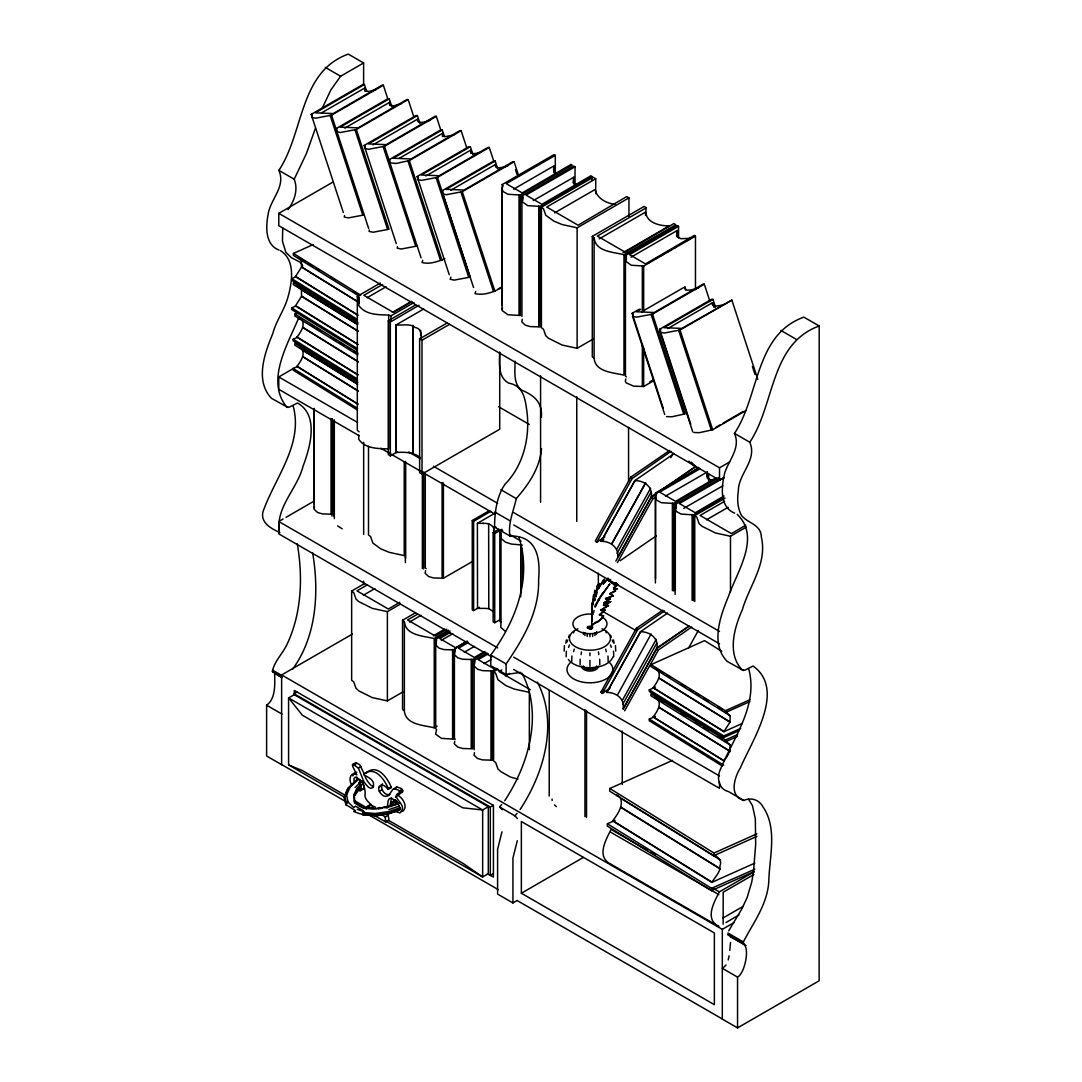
<?xml version="1.0" encoding="UTF-8"?>
<svg xmlns="http://www.w3.org/2000/svg" width="1082" height="1082" viewBox="0 0 1082 1082"><rect width="100%" height="100%" fill="white"/><g stroke="black" fill="none" stroke-linecap="round" stroke-linejoin="round"><path stroke-width="1.5" d="M363.606 84.707L363.606 62.959L348.269 54.1C299.011 71.899 304.042 132.586 278.872 170.361C286.162 186.713 270.162 199.291 268.079 214.601C265.766 226.733 265.022 244.897 279.061 250.077M589.947 665.917L589.947 660.331M589.947 655.624L589.947 652.892M594.518 596.547C594.302 577.639 598.143 609.261 595.073 590.583M734.651 513.111C719.084 506.89 721.532 486.291 724.697 473.05C728.768 460.026 740.967 447.962 734.462 433.395C759.632 395.62 754.6 334.92 803.858 317.134L819.196 325.993L819.142 980.792L737.545 1027.9L722.208 1019.041M723.141 924.204L723.195 892.217L753.87 874.513M677.346 237.256L677.291 230.452L676.588 235.957L680.686 238.689L690.83 238.338M599.428 614.833L605.136 610.086L600.632 610.234L605.136 610.086L599.428 614.833L603.54 616.104L598.332 621.758L595.452 622.664M603.634 615.658C601.727 622.123 592.354 621.109 591.624 627.641M554.079 172.647C556.364 157.931 549.967 173.377 557.068 173.62M359.116 782.462L360.996 786.046L358.859 782.868L361.929 780.839M603.337 583.509L604.405 579.303L598.4 588.662L598.305 573.19M282.037 677.67L272.407 671.543C274.071 661.846 281.902 654.475 286.297 645.819C301.621 614.738 303.149 577.463 297.28 543.908M593.152 600.456L593.031 604.148L593.193 598.373M728.47 935.538L728.01 933.063L743.361 941.922L743.821 944.397C749.812 948.644 744.768 973.327 737.545 977.1L737.545 1027.9M520.74 672.382L506.106 674.492L506.106 663.929C523.377 638.745 539.445 611.344 538.606 579.506C540.675 555.891 535.793 535.441 509.893 535.969L494.542 527.11C494.65 512.733 496.624 496.165 505.051 484.195C523.269 465.733 529.95 437.831 527.069 412.58C525.311 400.07 524.107 385.774 508.77 383.15C497.598 377.145 499.546 362.822 499.627 352.34M509.893 535.969C507.958 522.904 513.598 511.029 516.263 498.599C528.679 484.371 539.81 468.1 541.514 448.557M608.557 598.941L605.555 598.589L613.291 595.844L609.95 593.639L615.469 590.988L613.913 589.298L616.997 588.851L613.453 587.715L618.052 584.74L615.117 585.159M651.337 496.638C652.852 486.968 644.331 480.489 634.836 480.611L601.132 541.311C610.816 541.176 619.093 547.844 617.714 557.582L651.35 496.773L694.793 467.032M623.083 709.278L657.031 647.996C658.451 638.245 650.106 631.604 640.449 631.726L606.745 692.439C616.064 692.372 624.666 698.607 623.259 708.169M395.971 804.535L396.242 801.18L395.119 800.125L391.86 802.141L391.089 806.631M591.962 604.676L592.016 603.107L591.935 619.418M596.682 665.89L596.777 667.012L592.774 669.325L587.107 669.325L587.039 667.391M591.678 607.245L591.868 621.704M603.31 583.955L608.138 578.126L603.229 584.05L604.324 579.384L603.093 580.466L598.319 588.5M296.306 276.613L291.694 278.642L291.64 280.306L357.439 321.084M296.306 305.854L291.694 307.897L291.64 309.547L357.439 350.338M297.766 337.178L293.168 339.221L293.1 340.871L357.479 380.769M297.766 366.433L293.168 368.462L293.1 370.125L357.479 410.024M592.517 605.663L592.787 599.915L593.031 604.148M615.103 820.372L607.394 823.781L607.3 826.093L711.442 890.648L754.262 871.47M655.449 687.111L649.308 689.829L649.241 691.479L723.628 737.586L738.925 730.742M655.449 716.365L649.308 719.07L649.241 720.734L722.208 765.948M711.442 890.648L711.537 888.322L607.394 823.781M723.628 737.586L723.696 735.936L649.308 689.829M592.422 603.607L592.125 609.315L592.084 604.243M593.355 598.332L593.274 596.425M591.759 620.649L591.543 628.75M597.196 589.893L597.278 587.864M565.805 643.33L566.373 639.962M678.549 226.341L677.264 225.597L625.45 255.501L626.356 256.407L625.328 260.951L631.239 265.239L643.655 266.023L695.469 236.106L694.374 235.416L645.508 263.913L629.521 254.649L678.549 226.341L678.549 238.054M356.762 776.984L356.627 780.433M575.029 166.777L573.758 166.033L521.943 195.95L522.836 196.856L521.795 201.387L527.678 205.648L540.08 206.419L591.881 176.501L590.799 175.825L541.92 204.309L526.001 195.085L575.029 166.777L575.029 185.184M719.909 478.623L675.303 504.374L676.196 505.28L675.141 508.486L675.141 594.356M592.679 601.592L592.787 599.915M592.111 605.311L592.125 609.315M596.331 632.321L596.439 634.268M587.107 669.325L584.713 668.392L584.78 667.256M313.32 244.532L293.438 253.431L293.317 255.338L359.129 296.116M297.969 312.63L294.913 314.01L294.777 315.903L357.723 354.923M587.255 636.459L587.174 633.633M672.531 760.403L609.829 788.48L609.653 791.145L713.795 855.686L756.967 836.359M721.735 651.283L704.571 640.639L651.053 664.619L650.918 666.512L730.188 715.811L729.985 722.154L723.926 731.675L653.082 687.76C656.896 682.674 661.602 675.912 657.964 670.313M713.795 855.686L713.985 853.035L756.791 833.857M749.907 699.756L725.44 710.725L725.305 712.619L749.867 701.623M737.667 734.489L725.44 739.966L725.305 741.873L737.586 736.369M591.597 629.183L590.84 628.899L591.097 626.207M599.807 664.794L599.712 659.208M730.526 942.557L729.809 950.375M583.198 665.89L584.713 668.392M593.436 596.385L593.666 594.64L594.532 600.578L594.694 598.522M591.8 627.628L592.557 624.557L596.425 622.461M282.74 228.018L282.456 241.164L285.824 252.282L291.464 257.732L300.323 262.277L302.798 265.996M580.182 659.208L580.087 664.794M614.63 585.294L616.821 583.482M394.375 811.202L399.934 812.907C410.281 804.372 385.3 795.784 402.436 791.889L402.639 790.279L401.111 788.399L396.742 786.966L392.807 789.441L388.763 795.392A15.297 8.832 60 0 1 383.731 795.987C373.926 789.995 380.188 778.932 388.046 789.36L388.56 789.103C384.786 779.865 374.927 765.217 363.782 774.13L363.714 774.766C367.988 777.309 375.968 780.163 372.938 787.588L370.747 788.386L368.556 787.223A15.297 8.832 60 0 1 363.525 780.825L358.372 768.071L353.043 764.284L352.678 766.408L356.844 774.888C350.068 770.533 347.89 781.542 352.353 785.437M366.541 773.13L366.609 772.507C377.753 763.581 387.613 778.242 391.386 787.48L388.046 789.36M494.176 532.926C495.448 527.38 490.89 523.472 485.088 523.363M596.899 592.179L596.114 595.871M597.156 586.512C599.509 580.845 599.604 585.348 598.4 588.662M581.102 654.61L581.426 651.919M584.97 635.58L584.835 632.727M594.965 590.772L594.532 600.578L594.37 598.508M592.706 633.633L592.638 636.459M592.841 667.391L592.774 669.325M608.165 661.562L607.989 656.017M393.185 805.319L393.415 802.817L392.293 801.762M366.23 808.741L367.055 806.509L369.882 804.886L375.332 807.05M754.113 871.808L719.3 891.906C714.174 902.199 704.206 919.145 718.854 926.503L610.64 864.031C595.993 856.673 605.974 839.727 611.1 829.434L647.658 850.533M616.997 588.851C607.881 588.689 623.746 583.455 614.414 585.146M583.441 634.268L583.563 632.321M591.732 628.317L592.07 626.586M598.319 588.27L599.333 583.604M301.432 289.462L301.54 296.319L295.481 305.827L357.831 344.468M301.824 348.959C305.462 354.544 300.755 361.307 296.941 366.406L357.872 404.168M619.878 796.92C624.206 804.765 617.998 813.853 612.683 820.886L711.861 882.357L754.803 863.125M725.292 740.737L730.134 744.876L729.755 750.367M713.795 854.225C717.677 857.553 722.519 859.906 719.922 866.195C720.626 872.078 714.769 877.272 711.861 882.357M613.751 656.747L613.521 651.229M387.099 808.105L388.208 800.558L389.385 798.543L391.17 798.273L397.08 801.343L400.529 809.052L388.993 813.826L375.143 815.747L362.727 814.732L363.457 810.77L355.532 806.198L353.706 807.564L348.039 801.992L346.632 795.013L350.041 787.277L358.318 779.378L359.954 780.014M684.906 287.136C683.08 291.788 692.115 290.111 696.172 288.556M615.712 651.053L615.469 645.602M355.491 764.785L355.87 762.648L359.711 764.717L364.079 773.644M571.905 656.017L571.729 661.562M593.585 612.764L594.045 610.478M421.196 339.221C421.033 334.081 421.872 328.766 415.028 327.413C410.267 323.356 402.179 325.479 395.971 325.006L395.971 452.506C404.884 451.884 413.865 452.195 420.316 457.632M728.2 959.91L729.092 955.812M352.827 775.929L353.99 773.265L356.762 772.223M573.595 651.716L574.217 649.132M501.953 831.842L497.598 849.262L497.598 894.084L512.936 902.943L517.277 900.427M517.291 840.7L512.936 858.121L512.936 902.943M358.764 435.167L358.751 439.346C365.567 448.935 378.173 448.57 388.681 448.908L388.681 315.038C378.173 314.7 365.567 315.065 358.751 305.476L359.089 297.969L357.303 296.36L380.323 283.065M595.059 632.727L594.911 635.58M369.178 806.361L369.882 804.886M389.858 794.486A15.297 8.832 60 0 1 386.558 794.364C382.798 792.781 380.255 787.426 382.392 783.747M566.373 651.229L566.143 656.747M395.444 797.177L402.436 791.889M592.476 627.966L592.72 627.154M357.831 315.227L295.481 276.586L301.54 267.065L301.432 260.207M357.872 374.913L296.941 337.151C300.769 332.066 305.462 325.303 301.824 319.704M573.595 632.835L573.893 631.861M726.495 757.17L723.926 760.917L653.082 717.014C656.896 711.915 661.602 705.153 657.964 699.567M743.361 941.922C753.451 922.5 767.584 904.106 768.802 881.127C769.383 857.025 777.688 828.325 763.026 806.969C759.307 799.72 751.097 797.096 743.861 800.45C728.686 796.257 734.299 777.566 740.48 767.652C752.031 740.426 786.33 689.924 753.099 666.025L745.092 670.096L742.401 670.177C726.833 654.272 734.123 627.831 742.333 609.788C749.271 585.673 767.557 563.56 761.349 536.983C761.133 524.229 747.581 523.377 741.4 515.316C737.491 507.904 737.058 499.194 738.33 491.052C738.343 473.578 757.535 460.229 749.799 442.254C774.969 404.479 769.938 343.778 819.196 325.993M564.425 645.602L564.182 651.053M568.591 647.388L569.389 644.967M315.471 128.109L306.422 153.522L294.209 179.22C298.375 189.769 294.439 200.927 288.001 209.61M365.919 91.064L364.837 87.885L364.756 91.064L369.408 91.388L376.076 89.63M398.785 104.494L394.078 105.738L389.561 105.4L389.696 102.222L390.737 105.387M361.956 789.076L363.674 788.792L364.012 787.737L363.254 782.367M707.371 472.279C705.762 476.418 707.939 479.786 712.497 480.07M593.666 594.64L594.207 598.562M566.833 642.275L567.698 640.044M568.591 637.176L569.389 635.134M610.762 601.592L603.472 605.379L610.397 602.052L603.972 602.904L609.937 598.873M322.314 108.038L330.889 89.847L340.614 76.24L363.606 62.959M608.49 605.474L600.632 610.234L608.49 605.474L603.553 605.298M332.377 418.842L332.377 514.221L322.436 513.896L317.54 512.462L314.037 509.162L314.51 506.633M625.788 378.916L625.328 381.446L626.329 382.974L633.727 386.166L643.655 386.504L653.731 380.688M555.296 155.375L506.268 183.683L522.187 192.921L571.066 164.423L572.148 165.113L520.334 195.03L520.334 315.511L507.945 314.74L502.062 310.48L502.048 188.66L503.103 185.455L502.21 184.549L554.011 154.645L555.296 155.375L555.296 173.783M502.048 309.141L502.535 307.951M522.268 319.352L521.795 321.868L525.27 325.155L530.166 326.588L540.08 326.899L540.08 206.419M425.591 570.701L425.118 573.23L428.594 576.517L433.49 577.937L443.404 578.261L472.185 561.639M454.751 741.251L454.264 743.78L457.74 747.053L462.636 748.487L472.55 748.798L472.55 659.56L485.507 652.081M474.484 752.653L474.011 755.168L477.487 758.455L482.369 759.875L492.283 760.2L492.283 670.948L496.611 668.46M655.408 582.968L655.408 497.084L656.449 493.892L655.557 492.986L698.742 468.06M345.32 796.974L347.038 792.944M609.95 593.639L615.469 590.88M609.937 594.113L613.305 595.736L605.555 598.589M391.535 797.772L389.926 806.469M299.105 316.945C288.082 343.927 265.144 380.431 286.811 407.157L289.503 407.062L297.509 402.991C319.433 415.488 310.074 447.502 303.014 466.342C297.577 488.212 275.964 506.958 279.251 530.532M400.097 809.918C385.381 815.273 368.556 818.168 353.706 811.459L355.532 810.702L345.834 804.575L348.039 801.992M399.61 793.512L399.813 791.902L398.284 790.036L393.916 788.602M595.046 605.677L600.321 596.601L609.856 583.942L600.659 596.818L595.316 606.542M595.059 607.083L595.641 605.893M728.7 930.831L741.887 908.853L747.121 897.533L751.652 882.425L753.451 872.268L755.669 844.379L755.331 818.831L752.45 805.563L748.541 799.246M356.668 780.393L358.318 779.378M354.341 795.96C358.859 787.304 368.719 775.05 354.369 796.068L354.639 802.019L356.911 804.183M344.509 215.602L344.265 217.076L348.309 217.915L364.201 214.912M369.314 229.925L369.084 231.399L373.114 232.251L389.02 229.235L356.357 129.488L340.451 132.504L336.407 131.666L337.029 128.947L335.988 128.69L387.802 98.787L389.236 98.841L391.833 106.753M397.473 246.696L397.229 248.184L401.273 249.022L417.165 246.006M394.294 801.235L395.119 800.125M610.532 579.654L608.679 580.412L606.853 579.249L613.413 583.982L614.792 582.671L613.589 583.753L608.679 580.412L609.504 579.425M669.542 450.504L630.752 477.189L595.357 540.932L596.696 542.312L604.757 536.686M596.696 542.312L632.091 478.569L671.07 451.329M601.294 541.379L634.999 480.678M611.803 543.583L645.508 482.883M611.952 543.678L645.656 482.964M616.902 548.926L650.607 488.225M617.01 553.429L651.148 492.04M670.813 457.713L673.234 453.372M615.861 561.058L651.256 497.314L656.652 493.595M617.43 562.586L652.811 498.843L655.584 496.936M610.37 687.8L602.309 693.44L600.97 692.047L636.365 628.304L662.684 610.194M602.309 693.44L637.69 629.697L664.578 610.911M606.907 692.507L640.612 631.793M617.565 694.793L651.121 633.998M622.515 700.04L656.219 639.34M622.623 704.558L656.76 643.168M623.259 708.602L656.963 647.902M624.639 710.806L658.424 649.957L691.668 627.087M688.625 647.983L698.282 630.59M598.292 600.862L599.049 599.523M608.679 580.412L609.464 579.519M597.846 600.578L598.603 599.32M422.71 260.316L422.048 262.507C429.581 264.59 437.953 261.506 444.864 258.666M450.869 277.087L450.193 279.278L454.237 280.116L470.143 277.1L437.48 177.367L421.574 180.369L417.53 179.531L418.152 176.812L417.111 176.569L449.26 274.733M475.674 291.41L475.012 293.601C484.181 295.778 494.325 291.87 502.143 287.271M506.106 674.492L490.768 665.633L490.768 655.07C515.235 621.65 532.344 579.046 518.995 537.632M610.316 599.036L603.972 602.904M292.478 669.339C316.755 636.351 319.231 591.746 312.63 552.767M394.727 789.197L396.742 786.966M728.727 753.802L728.01 754.749M602.322 594.424L604.094 591.935M729.877 751.598L729.187 752.504M727.618 755.236L726.671 756.967M614.4 585.24L616.835 583.59M602.065 594.234L603.878 591.827M605.663 598.752L610.289 599.13M373.412 814.895L385.706 821.995L385.219 816.991L380.972 813.948M502.116 809.701L499.627 807.01L501.656 804.494M504.712 800.721C528.706 764.365 543.407 713.755 521.984 673.22M499.627 807.01L514.964 815.869L517.007 813.353M520.05 809.579C544.043 773.224 558.745 722.614 537.335 682.079M726.022 965.022L723.52 967.47M493.865 614.955L493.974 615.874M356.884 779.906L347.498 789.103L344.062 797.258L345.834 804.575M596.25 595.803L597.386 585.565L599.455 583.536M360.631 784.883L356.992 788.467L353.679 795.027L354.639 802.019M355.139 787.547L359.413 783.368M356.208 790.401L360.631 787.141M357.114 779.513L348.174 788.007L344.752 796.054L346.429 803.277M616.997 588.743L616.185 589.068M634.836 480.611L674.14 453.561M659.357 491.728L695.821 466.64L691.263 462.163M683.283 477.879L698.526 467.383M601.132 541.311L603.851 539.458M620.189 560.679L656.206 535.901M640.449 631.726L667.553 613.075M657.031 647.996L688.206 626.546M689.275 626.126L656.855 648.429L658.424 649.957M600.97 692.047L603.742 690.14M281.956 764.866L266.618 756.007L266.618 705.207C276.059 698.647 274.774 683.053 274.666 673.559M399.799 602.309L388.357 609.031L356.965 590.867L367.055 585.051M745.769 525.216L731.459 533.629L700.068 515.465L724.575 501.318M446.866 629.318L435.397 636.054L407.562 619.945L417.666 614.116M412.12 301.567L393.456 312.468L363.85 295.332L382.595 284.498M397.513 451.708L390.332 455.901L390.332 322.03L419.059 305.259M649.809 381.878L652.689 380.201M479.367 607.245L473.618 610.6L473.618 521.362L490.849 511.286M715.797 477.892L675.547 501.345L659.628 492.121L700 468.804M467.262 641.099L455.752 647.807L439.765 638.529L449.869 632.7M724.034 495.989L695.28 512.746L679.361 503.509L724.061 477.703M484.466 651.58L474.403 657.45L458.484 648.226L468.574 642.397M726.008 922.527L738.911 914.993M498.126 288.975L500.993 287.298M715.878 427.309L720.193 424.807M723.06 423.143L743.172 411.458M356.546 789.265L359.129 790.712L360.847 790.415L361.05 786.303M343.319 212.532L311.183 114.367L362.984 84.464L364.431 84.518L366.5 90.847M364.431 84.518L315.403 112.826L333.283 113.542L382.122 85.18L383.353 85.248L388.019 99.503M321.462 112.92L364.891 87.94M311.183 114.367L312.225 114.624L311.602 117.343L315.646 118.181L331.538 115.165L383.353 85.248M389.236 98.841L340.208 127.149L358.088 127.865L406.94 99.503L408.157 99.571L413.865 116.991M344.82 128.082L389.709 102.276M356.357 129.488L408.157 99.571M396.283 243.626L364.147 145.475L415.948 115.558L417.395 115.612L419.992 123.524M417.395 115.612L368.367 143.92L386.247 144.636L435.099 116.274L436.317 116.356L440.983 130.597M372.979 144.853L417.801 118.979C415.786 123.997 424.036 122.293 427.999 121.076M364.147 145.475L365.189 145.718L364.566 148.437L368.61 149.275L384.502 146.259L436.317 116.356M723.858 477.649L719.516 480.165L278.791 225.705L278.791 213.343L332.458 182.358M453.845 135.061L444.621 136.67L442.2 129.935L393.172 158.243L411.052 158.959L459.904 130.597L461.135 130.679L466.829 148.085M399.231 158.351L442.606 133.302L442.43 136.454L444.31 136.346M442.2 129.935L440.766 129.881L388.952 159.798L389.993 160.041L389.385 162.76L396.08 163.477L409.321 160.582L461.135 130.679M417.111 176.569L468.925 146.652L470.359 146.706L472.956 154.631M470.359 146.706L421.331 175.014L439.211 175.73L488.063 147.368L489.28 147.45L493.947 161.691M425.943 175.947L470.765 150.073L471.86 153.265M437.48 177.367L489.28 147.45M473.551 287.474L441.916 190.892L493.73 160.975L495.177 161.042L497.761 168.954M495.177 161.042L446.136 189.336L464.016 190.053L512.868 161.691L514.099 161.773L518.765 176.014M450.761 190.283L495.57 164.396C493.554 169.198 501.696 167.859 505.767 166.506M441.916 190.892L442.971 191.135L442.349 193.854L446.379 194.692L462.285 191.69L514.099 161.773M513.558 189.215L554.038 165.844M533.291 200.603L573.785 177.232L573.054 182.723L576.584 184.481M367.082 297.739L386.071 286.784M592.963 339.153L577.125 348.296L562.14 345.05L548.533 338.26L545.761 335.704L543.489 329.253L541.406 327.67L541.406 207.189L593.207 177.272L595.736 178.733L595.736 193.786M595.736 178.733L546.708 207.041L578.099 225.205L626.749 196.572L628.94 197.898L628.94 216.305M554.579 212.897L595.059 189.512C597.142 198.182 605.785 203.321 615.022 204.255M359.035 435.667L278.777 389.317L278.777 376.955L293.276 368.583M392.401 312.36L411.39 301.405M388.681 315.038L391.008 315.822L414.027 302.527M390.332 455.901L388.303 454.643L388.303 320.772L415.65 304.989M395.971 325.006L423.725 308.979M541.406 207.189L543.489 208.772L545.761 215.223L553.673 221.066L562.14 224.556L577.125 227.815L628.94 197.898M646.346 207.744L597.318 236.052L625.153 252.16L673.856 223.568L675.79 224.745L623.976 254.649L623.976 375.143C613.332 372.519 595.398 372.208 594.113 358.277L592.3 356.844L592.3 236.363L644.101 206.446L646.346 207.744C642.843 221.526 658.099 226.084 669.339 225.854L623.07 252.566M499.722 352.259L499.722 429.229L422.007 474.105L419.627 472.726L419.627 338.855L447.015 323.031M419.627 338.855L422.007 340.235L449.355 324.438M599.266 238.824L645.535 212.113L646.346 214.304M631.036 257.164L677.291 230.452M647.604 263.386L650.498 261.722M654.826 259.22L657.721 257.543M660.615 255.879L663.509 254.216M667.837 251.7L670.732 250.037M673.626 248.373L676.52 246.696M686.637 240.853L689.532 239.19M663.252 408.333L632.145 313.334L639.34 309.182M640.679 309.29L636.365 311.778L654.245 312.495L703.084 284.133L704.314 284.214L710.022 301.635M641.572 311.846L683.499 287.65M280.224 520.658L283.119 518.981M286.027 517.318L313.577 501.399M632.145 313.334L633.186 313.577L632.564 316.296L636.595 317.134L652.5 314.132L704.314 284.214M690.789 424.225L659.682 329.226L711.483 299.322L712.93 299.376L715.513 307.288M712.93 299.376L663.902 327.684L681.768 328.401L731.851 300.106L757.779 379.268M667.662 328.59L712.483 302.703C710.563 308.438 720.91 305.408 725.413 304.056M659.682 329.226L660.723 329.483L660.101 332.201L664.132 333.04L680.037 330.024L731.851 300.106M473.618 610.6L472.266 609.761L472.266 520.51L489.524 510.542M403.207 691.75L387.383 700.893L372.384 697.647L358.778 690.857L356.005 688.301L353.733 681.863L351.65 680.267L351.65 591.015L364.607 583.536M484.466 608.409L477.541 608.368L477.378 523.336L494.717 513.314M363.376 595.222L374.94 588.54M500.493 619.404L494.731 622.732L493.135 621.812L493.135 532.574L498.91 529.233M493.135 532.574L494.731 533.494L501.926 529.328M505.362 631.333L500.79 627.411L501.007 622.407L499.83 621.338L499.83 532.087L502.697 530.423M351.65 591.015L353.733 592.611L356.005 599.063L358.778 601.619L372.384 608.395L387.383 611.641L400.326 604.162M346.051 801.748L281.631 764.555L281.631 674.938L352.394 634.079M693.995 432.502L699.459 432.665L712.7 429.77L745.809 410.66M437.114 726.13L434.234 727.794C423.589 725.17 405.655 724.859 404.357 710.928L402.545 709.494L402.545 620.257L415.502 612.777M409.523 622.015L421.087 615.333M296.982 692.061L294.074 693.751L490.308 807.05L493.23 805.36M665.471 496.138L707.398 471.928M278.791 213.343L719.516 467.803L729.66 461.933M433.327 635.756L444.891 629.075M402.545 620.257L404.357 621.69C405.655 635.621 423.576 635.918 434.234 638.542L448.624 630.238M435.708 639.394L436.601 640.301L435.573 644.845L439.076 648.145L443.972 649.579L453.913 649.903L453.913 739.155L441.483 738.37L435.573 734.096L436.601 729.552L435.708 728.646L435.708 639.394L450.098 631.09M655.408 497.084L656.422 499.952L661.305 502.697L673.694 503.455L718.313 477.703M441.28 640.355L452.844 633.673M683.756 508.364L722.803 485.818M454.967 648.253L465.084 642.41M455.306 739.236L454.413 738.33L454.413 649.092L467.37 641.612M458.227 647.415L466.869 642.424M675.141 508.486L676.155 511.353L681.038 514.085L693.427 514.856L723.655 497.395M694.752 601.497L694.752 515.614L724.981 498.166M464.327 652.23L474.443 646.387M706.478 519.806L728.172 507.296M474.146 749.731L474.146 660.48L487.103 653.001M488.307 653.785L478.217 659.614L494.136 668.852M484.06 663.631L491.296 659.452M518.062 779.162L510.285 776.984L500.736 771.561L497.963 769.004L495.691 762.553L493.608 760.957L493.608 671.719L497.923 669.217M694.752 515.614L696.849 517.21L699.107 523.647L701.88 526.204L715.486 532.993L730.485 536.239L746.309 527.096M501.805 669.907L498.924 671.57L530.315 689.734M505.335 675.912L509.676 673.41M352.475 764.568L355.87 762.648M352.326 765.299L355.153 763.662M358.372 768.071L361.185 766.448M363.782 774.13L366.609 772.507M359.535 782.57L362.362 780.933M359.995 783.111L362.808 781.474M360.13 790.834L363.674 788.792M378.727 787.52L381.554 785.897M379.349 791.294L382.176 789.657M388.492 788.399L391.319 786.776M399.244 790.956L402.071 789.333M399.813 791.902L402.639 790.279M399.948 792.781L402.775 791.158M392.752 801.735L395.566 800.112M393.172 802.127L395.998 800.504M393.415 802.817L396.242 801.18M385.219 816.991L388.046 815.368L388.871 818.547L388.519 820.359L385.706 821.995M488.293 806.712L482.653 809.972L462.758 807.821L302.365 715.216L288.583 697.917L294.223 694.671L488.293 806.712L488.293 873.701L482.653 876.947L384.894 820.508M493.23 873.756L490.308 875.446L490.308 807.05M521.362 893.232L714.377 1004.678L714.377 932.968L521.362 821.522L521.362 893.232L583.293 857.471M722.925 918.05L743.253 906.31M281.631 674.938L722.316 929.357L733.867 922.689M358.859 782.949L361.009 781.799M610.573 579.56L608.733 580.317L606.907 579.154L613.602 583.658L608.733 580.317M391.386 787.48L390.129 787.588M723.926 731.675L742.414 723.398M723.696 735.936L740.602 728.47M711.537 888.322L754.749 869.252M400.097 807.672L388.993 811.581L375.143 813.502L362.727 812.474M400.529 809.052L389.047 813.096L375.008 815.017L362.456 813.934M400.881 103.953L399.123 104.413M388.83 809.674L398.893 806.158M389.723 806.685L397.608 804.048M429.297 120.643L430.027 120.427M507.079 166.06L508.013 165.803M696.7 288.38L698.485 288.028M480.963 152.183L475.201 153.603L470.684 153.265L470.819 150.141L471.806 153.238M652.5 314.132L685.163 413.865L671.922 416.759L666.458 416.597M358.44 787.223L359.413 787.263M378.484 808.903L381.703 808.335M384.922 807.781L388.14 807.213M589.054 628.899L590.84 628.899M615.442 589.284L613.9 589.406L615.469 590.988M618.255 795.825L617.119 795.811L616.875 794.729M362.727 814.732L363.457 814.665M485.088 608.368L488.793 608.639L493.919 611.979M484.466 523.418L477.378 523.336M657.301 669.839L654.989 668.054M657.301 699.094L654.989 697.308M610.721 601.687L604.054 602.823M494.542 527.11L495.867 527.123M603.715 605.447L608.436 605.568M354.044 801.072C365.554 814.137 385.138 807.267 399.258 803.02L388.37 806.739L376.401 808.7L365.459 808.349M401.449 811.257L402.761 811.27C408.157 807.01 403.14 798.408 398.271 795.541M301.364 319.231L300.12 319.244L298.93 317.608M301.364 348.485L299.957 347.849M520.334 195.03L507.945 194.26L503.062 191.528L502.048 188.66M472.55 659.56L462.636 659.236L457.74 657.815L454.264 654.529L455.306 649.984L454.413 649.092M492.283 670.948L482.369 670.637L477.487 669.203L474.011 665.917L475.052 661.386L474.146 660.48M522.295 545.058L511.123 544.016L505.362 542.082L500.79 538.173L501.007 533.155L499.83 532.087M367.055 806.509L373.601 808.443C372.911 804.318 363.282 800.369 365.175 793.525C365.202 786.641 362.2 779.392 355.207 777.16L353.949 778.621L354.328 782.841M603.026 615.455L599.536 614.752M483.654 523.445L482.924 523.228M373.574 786.763L371.383 785.6A15.297 8.832 60 0 1 366.338 779.189L365.067 776.403M357.358 809.35L364.107 811.771M364.999 808.538L358.697 805.495M623.976 254.649C613.332 252.038 595.398 251.727 594.113 237.797L592.3 236.363M388.397 820.251L462.758 863.179L482.653 876.947L482.653 809.972L288.583 697.917L288.583 764.906L302.365 770.587L346.118 795.838M325.276 67.382L340.614 76.24M780.866 330.416L796.203 339.275M278.872 170.361L294.209 179.22M734.462 433.395L749.799 442.254M498.626 406.737L529.274 424.442M500.925 489.74L516.263 498.599M278.777 376.955L357.574 422.453M408.658 451.951L420.33 458.687M433.463 466.274L497.679 503.346M513.734 512.611L719.503 631.415M494.826 512.029L510.177 520.888M380.932 448.3L494.758 514.018M513.734 524.973L719.503 643.776M287.961 407.495L271.474 398.298C254.73 380.85 264.63 353.205 272.759 333.662C275.937 321.516 283.525 311.156 287.352 299.227C291.87 284.039 296.292 260.627 280.536 250.672M743.55 670.529L727.063 661.318C710.319 643.885 720.22 616.24 728.348 596.696C736.937 571.702 761.187 537.24 737.234 514.396M600.767 610.262L635.797 630.481M497.666 647.888L278.764 521.497L278.764 533.859L491.837 656.882M513.72 657.153L719.489 775.956M279.913 532.587C270.27 528.273 258.206 521.456 264.116 508.675C276.532 475.728 303.149 443.404 293.249 406.318M743.861 800.45L728.524 791.591C718.205 789.062 716.365 777.119 720.788 768.463C734.015 737.14 758.279 705.018 748.839 669.352M490.768 655.07L506.106 663.929M513.72 669.515L719.489 788.318L719.489 782.137M650.58 852.224L654.962 854.753M713.457 888.525L719.3 891.906M610.627 832.166L718.84 894.638M272.421 670.029L282.186 675.668M272.407 671.543L282.172 677.17M727.997 934.577L743.334 943.423M274.882 673.464L281.861 677.494M730.472 936.498L744.416 944.559M730.255 936.593L745.998 945.533M266.618 705.207L281.956 714.066M722.208 968.241L737.545 977.1M487.4 873.769L493.433 877.11L493.433 805.4L294.277 690.411L294.277 695.415M354.869 800.883L367.988 808.457M288.583 764.906L344.035 796.92M354.247 802.817L363.011 807.875M368.015 814.435L498.315 889.661M517.345 900.643L722.316 1018.987L722.316 929.357M509.825 534.67L521.105 541.203M293.438 253.431L360.685 295.102M302.527 259.991L305.354 261.749M308.194 263.508L312.441 266.145M316.674 268.688L319.528 270.541M330.862 277.56L335.109 280.197M353.53 291.613L357.79 294.25M301.58 266.916L358.264 302.04L301.54 267.065M388.303 320.772L390.332 322.03M295.548 276.424L357.899 315.065M291.694 278.642L357.506 319.433M357.817 322.585L293.438 282.686L293.317 284.58L357.696 324.478M302.527 289.246L305.354 291.004M308.167 292.667L312.441 295.4M325.195 303.298L328.035 305.056M330.849 306.72L335.109 309.438M347.863 317.351L350.703 319.109M353.53 320.867L357.79 323.491M301.729 289.976L356.992 324.221M301.58 296.157L358.264 331.295L301.54 296.319M295.548 305.665L357.899 344.306M291.694 307.897L357.506 348.675M294.913 314.01L357.858 353.016M311.075 324.965L313.902 326.71M316.715 328.373L320.989 331.106M330.889 337.165L336.583 340.762M339.396 342.426L343.67 345.158M347.89 347.701L350.73 349.459M353.557 351.217L357.831 353.936M303.041 327.481L358.304 361.74M303.001 327.643L358.264 361.888M297.009 336.989L357.939 374.764M293.168 339.221L357.533 379.119M357.858 382.271L294.913 343.251L294.777 345.158L357.723 384.164M302.568 348.945L306.828 351.569M311.075 354.206L313.902 355.964M316.715 357.628L320.989 360.36M325.249 362.997L336.583 370.017M339.396 371.681L343.67 374.413M347.89 376.955L350.73 378.7M303.203 350.541L357.046 383.921M303.041 356.735L358.304 390.981M303.001 356.884L358.264 391.143M297.009 366.243L357.939 404.005M293.168 368.462L357.533 408.36M472.266 520.51L473.618 521.362M651.053 664.619L725.44 710.725M667.188 675.479L670.029 677.237L667.215 675.574M695.537 693.035L699.784 695.672L695.55 693.129M718.205 707.087L722.451 709.724M658.708 670.299L662.968 672.936M681.389 684.351L685.636 686.989M689.883 689.626L692.723 691.371M704.057 698.404L708.304 701.041M718.232 707.182L722.478 709.819M659.181 678.089L730.039 722.005M659.141 678.252L729.985 722.154M653.149 687.597L724.007 731.513M725.44 739.966L651.053 693.86L650.918 695.767L730.188 745.065M658.708 699.554L662.968 702.177M681.389 713.606L685.636 716.23M695.537 722.289L699.811 725.021M704.057 727.645L708.304 730.282M718.205 736.342L722.478 739.074M659.181 707.344L730.039 751.246M659.141 707.493L729.985 751.408M653.149 716.852L724.007 760.768M649.308 719.07L723.696 765.177M609.829 788.48L713.985 853.035M621.433 798.678L720.626 860.163M621.23 807.348L720.409 868.832M621.163 807.564L720.341 869.049M612.777 820.67L711.97 882.141M337.665 525.893L342.196 528.841M298.077 286.784L297.388 286.121M386.22 813.826L388.046 815.368M493.608 671.719L495.691 673.302L497.963 679.753L505.889 685.609L514.342 689.099L529.341 692.345L529.341 749.596M359.089 431.84L357.303 430.23L357.303 296.36M554.511 804.927L556.351 806.617M688.869 461.23L693.603 465.869M651.256 497.314L652.811 498.843M514.964 815.869L517.466 818.56M301.283 260.059L300.431 259.247M301.283 289.3L300.431 288.502M626.356 376.901L625.45 375.995L625.45 255.501M426.159 568.686L425.267 567.793L425.267 474.078M630.752 477.189L632.091 478.569M636.365 628.304L637.69 629.697M300.214 258.909L298.497 258.03M300.214 288.15L298.497 287.271M610.491 635.134L611.303 637.176M612.182 640.044L613.061 642.275M605.677 630.968L606.285 632.835M610.491 644.967L611.303 647.388M366.189 808.295L366.46 809.093M752.396 366.528L754.993 374.44M712.483 302.703L714.079 307.477M684.987 286.825L686.029 289.99M680.037 330.024L712.7 429.77M678.603 330.172L711.266 429.906M660.101 332.201L692.764 431.934M651.066 314.267L683.729 414.014M632.564 316.296L664.713 414.46M515.465 169.604L517.02 174.364M495.57 164.396L496.665 167.588M462.285 191.69L494.947 291.423M442.606 133.302L443.701 136.494M460.851 191.825L493.514 291.572M417.801 118.979L418.883 122.171M436.032 177.502L468.695 277.249M409.321 160.582L441.983 260.329M407.887 160.731L440.55 260.478M384.502 146.259L421.101 257.949M383.069 146.408L415.731 246.155M354.91 129.637L387.586 229.37M331.538 115.165L368.651 228.437M330.105 115.301L362.768 215.048M613.521 639.962L614.089 643.33M587.174 627.154L587.418 627.966M730.188 715.811L725.292 711.483M605.677 649.132L606.285 651.716M541.406 417.327C542.515 402.071 534.021 395.214 521.064 389.858C512.841 382.676 515.33 370.734 514.964 361.199M345.09 799.76L346.429 805.535M587.824 626.586L588.162 628.317M596.791 631.78L596.98 632.713M593.193 604.108L592.868 600.659M598.454 651.919L598.792 654.61M588.797 626.207L588.973 628.006M592.287 609.288L592.179 607.597M552.05 799.03L552.172 800.464M592.016 603.107L591.949 605.325M595.1 667.256L595.181 668.392M730.485 536.239L730.485 591.813M719.516 467.803L719.516 480.165M708.656 473.916L708.656 480.651M707.398 473.591L707.439 478.65M695.469 236.106L695.469 289.651M693.427 514.856L693.427 600.726M692.115 514.464L692.115 600.348M676.196 505.28L676.196 508.648M675.303 504.374L675.303 590.258M673.694 503.455L673.694 591.015M672.382 503.062L672.382 590.637M655.557 492.986L655.557 578.87M645.535 212.113L645.535 215.494M643.655 266.023L643.655 311.197M643.655 348.012L643.655 386.504M642.343 265.631L642.343 312.482M642.343 344.279L642.343 386.112M628.561 427.485L628.561 481.436M626.356 256.407L626.356 259.761M622.258 731.04L622.258 784.585M594.113 237.797L594.113 358.277M591.881 176.501L591.881 179.855M589.947 626.072L589.947 628.791M589.947 633.944L589.947 636.771M589.947 666.972L589.947 669.65M586.525 710.414L586.525 817.519M584.956 709.562L584.956 816.653M577.125 227.815L577.125 348.296M576.76 396.715L576.76 521.456M573.785 177.232L573.825 184.048M549.223 690.614L549.223 796.027M540.581 375.833L540.581 502.264M538.768 206.026L538.768 326.521M522.836 196.856L522.836 200.197M522.295 548.425L522.295 585.47M521.943 195.95L521.943 316.431M520.74 544.53L520.74 596.737M519.022 194.638L519.022 315.119M502.21 184.549L502.21 305.043M501.007 533.155L501.007 622.407M494.731 533.494L494.731 622.732M493.811 526.853L493.811 611.844M490.971 670.57L490.971 759.807M488.645 523.607L488.793 608.639M471.238 659.168L471.238 748.419M452.601 649.525L452.601 738.763M443.404 482.87L443.404 578.261M442.092 482.491L442.092 577.869M434.234 638.542L434.234 727.794M423.671 471.914L423.671 568.97M422.359 473.199L422.359 568.577M422.007 340.235L422.007 474.105M420.627 330.267L420.627 335.298M413.108 325.466L413.108 452.966M412.878 325.398L412.878 452.898M405.547 461.446L405.547 558.501M405.385 462.203L405.385 562.599M404.357 621.69L404.357 710.928M404.235 461.892L404.235 555.593L389.25 552.347L380.783 548.858L372.857 543.015L370.599 536.564L368.502 534.968L368.502 446.284M396.215 325.046L396.215 452.547M391.008 315.822L391.008 320.84M387.383 611.641L387.383 700.893M363.66 442.389L363.66 534.427M363.552 581.196L363.552 584.564M359.089 297.969L359.089 302.987M334.324 419.816L334.324 518.548M333.783 420.519L333.783 515.898M331.971 419.086L331.971 516.141M331.065 418.45L331.065 513.828M314.172 408.333L314.172 503.712M314.023 409.091L314.023 507.823M378.551 814.313A3.341 1.934 60 0 1 375.278 814.962M601.984 616.889A17.028 9.833 0 0 1 597.48 632.659A17.028 9.833 0 0 1 573.068 625.125A17.028 9.833 0 0 1 593.261 614.197M601.998 628.818A20.504 11.834 0 0 1 605.176 646.306A20.504 11.834 0 0 1 574.718 646.306A20.504 11.834 0 0 1 577.883 628.818M609.031 662.184A22.965 13.255 0 0 1 605.081 679.523A22.965 13.255 0 0 1 574.799 679.523A22.965 13.255 0 0 1 570.85 662.184M598.36 666.214A8.413 4.855 0 0 1 589.947 671.07A8.413 4.855 0 0 1 581.534 666.214M612.899 656.923A23.398 13.511 0 0 1 592.233 667.729A23.398 13.511 0 0 1 568.321 659.452M616.267 583.036L613.413 583.982L616.28 583.13"/></g></svg>
